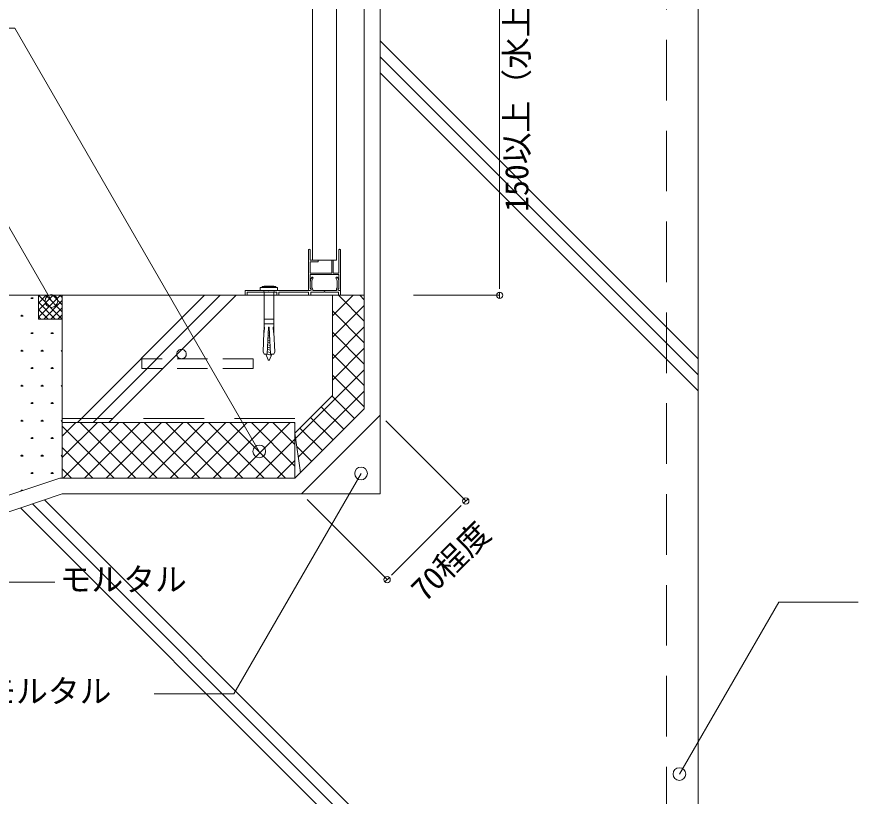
# Model space of a CAD drawing. Units: millimetres, scale not verified. Extents: x -1380 to 1380, y -955 to 955.
# Drawn here: x 171 to 701, y -550 to -60 of the extents above; entities that cross this region are included whole.
import ezdxf
from ezdxf.enums import TextEntityAlignment as Align

# ---------------------------------------------------------------- set-up
doc = ezdxf.new("R2010")
doc.units = ezdxf.units.MM
doc.header["$LTSCALE"] = 3
doc.linetypes.add('USER1', pattern=[19.05, 12.7, -6.35])
doc.linetypes.add('USER3', pattern=[9.525, 6.35, -3.175])
for name, color, linetype, lineweight in [('0-0_0', 7, 'Continuous', 9), ('0-1_HATCH', 9, 'Continuous', 18), ('0-3_KUTAI', 3, 'Continuous', 18), ('0-4_BOUSUI', 1, 'Continuous', 18), ('0-5_MOJI', 7, 'Continuous', 18), ('0-7_sunpo', 7, 'Continuous', 18), ('0-8_KANAMONO_SCREW', 4, 'Continuous', 18), ('0-9_dannnetu', 6, 'Continuous', 18), ('0-A_buhin', 2, 'Continuous', 18), ('0-B_KANAMONO', 4, 'Continuous', 18), ('0-C_TENSEN', 4, 'USER3', 18), ('0-E_bousui2', 7, 'USER1', 9)]:
    doc.layers.add(name, color=color, linetype=linetype, lineweight=lineweight)
doc.styles.add('ＭＳ ゴシック', font='')
doc.styles.get('ＭＳ ゴシック').set_extended_font_data('MS Gothic')

# ---------------------------------------------------------------- blocks, each defined once
blk = doc.blocks.new('_DOT')
at = {"layer": '0-0_0'}
for p, q in [((-0.5, 0), (-1, 0)), ((0.25, 0), (-0.25, 0))]:
    blk.add_line(p, q, dxfattribs=at)
blk.add_circle((0, 0), 0.25, dxfattribs=at)

msp = doc.modelspace()

# ---------------------------------------------------------------- linework, layer by layer
at = {"layer": '0-1_HATCH'}
for p, q in [((599.999, -275), (399.999, -75)), ((599.999, -285), (399.999, -85)), ((599.999, -295), (399.999, -95)), ((180.199, -237.117), (181.786, -237.117)), ((180.592, -237.117), (180.338, -236.677)), ((180.794, -237.109), (180.794, -236.474)), ((180.992, -237.109), (180.992, -236.315)), ((181.191, -237.109), (181.191, -236.474)), ((181.388, -237.114), (181.642, -236.674)), ((184.999, -235.361), (185.36, -235)), ((184.999, -239.851), (189.85, -235)), ((184.999, -244.341), (194.34, -235)), ((184.999, -248.832), (198.83, -235)), ((199.999, -249.92), (185.079, -235)), ((199.999, -245.429), (189.569, -235)), ((199.999, -240.939), (194.059, -235)), ((199.999, -236.449), (198.549, -235)), ((289.501, -235), (209.501, -315)), ((299.401, -235), (219.401, -315)), ((309.3, -235), (229.3, -315)), ((369.999, -247.927), (382.926, -235)), ((389.999, -251.334), (373.664, -235)), ((389.999, -237.864), (387.135, -235)), ((195.589, -250), (184.999, -239.41)), ((188.321, -250), (199.999, -238.322)), ((192.811, -250), (199.999, -242.812)), ((369.999, -261.397), (389.999, -241.397)), ((173.849, -248.115), (175.436, -248.115)), ((174.242, -248.115), (173.988, -247.676)), ((174.444, -248.107), (174.444, -247.472)), ((174.642, -248.107), (174.642, -247.313)), ((174.841, -248.107), (174.841, -247.472)), ((175.038, -248.113), (175.292, -247.673)), ((191.099, -250), (184.999, -243.9)), ((186.609, -250), (184.999, -248.39)), ((197.301, -250), (199.999, -247.302)), ((389.999, -264.805), (369.999, -244.805)), ((180.199, -259.114), (181.786, -259.114)), ((180.592, -259.114), (180.338, -258.674)), ((180.794, -259.106), (180.794, -258.471)), ((180.992, -259.106), (180.992, -258.312)), ((181.191, -259.106), (181.191, -258.471)), ((181.388, -259.111), (181.642, -258.671)), ((192.899, -259.114), (194.486, -259.114)), ((193.292, -259.114), (193.038, -258.674)), ((193.494, -259.106), (193.494, -258.471)), ((193.692, -259.106), (193.692, -258.312)), ((193.891, -259.106), (193.891, -258.471)), ((194.088, -259.111), (194.342, -258.671)), ((369.999, -274.868), (389.999, -254.868)), ((389.999, -278.275), (369.999, -258.275)), ((174.242, -270.113), (173.988, -269.673)), ((174.444, -270.104), (174.444, -269.469)), ((174.642, -270.104), (174.642, -269.31)), ((174.841, -270.104), (174.841, -269.469)), ((175.038, -270.11), (175.292, -269.67)), ((186.942, -270.113), (186.688, -269.673)), ((187.144, -270.104), (187.144, -269.469)), ((187.342, -270.104), (187.342, -269.31)), ((187.541, -270.104), (187.541, -269.469)), ((187.738, -270.11), (187.992, -269.67)), ((199.642, -270.113), (199.388, -269.673)), ((199.844, -270.104), (199.844, -269.469)), ((369.999, -288.338), (389.999, -268.338)), ((173.849, -270.112), (175.436, -270.112)), ((186.549, -270.112), (188.136, -270.112)), ((199.249, -270.112), (199.999, -270.112)), ((389.999, -291.745), (369.999, -271.745)), ((180.794, -281.103), (180.794, -280.468)), ((180.992, -281.103), (180.992, -280.309)), ((181.191, -281.103), (181.191, -280.468)), ((193.494, -281.103), (193.494, -280.468)), ((193.692, -281.103), (193.692, -280.309)), ((193.891, -281.103), (193.891, -280.468)), ((180.199, -281.111), (181.786, -281.111)), ((180.592, -281.111), (180.338, -280.671)), ((181.388, -281.108), (181.642, -280.668)), ((192.899, -281.111), (194.486, -281.111)), ((193.292, -281.111), (193.038, -280.671)), ((194.088, -281.108), (194.342, -280.668)), ((346.82, -324.987), (389.999, -281.808)), ((389.999, -305.216), (369.999, -285.216)), ((173.849, -292.109), (175.436, -292.109)), ((174.242, -292.11), (173.988, -291.67)), ((174.444, -292.101), (174.444, -291.466)), ((174.642, -292.101), (174.642, -291.308)), ((174.841, -292.101), (174.841, -291.466)), ((175.038, -292.107), (175.292, -291.667)), ((186.549, -292.109), (188.136, -292.109)), ((186.942, -292.11), (186.688, -291.67)), ((187.144, -292.101), (187.144, -291.466)), ((187.342, -292.101), (187.342, -291.307)), ((187.541, -292.101), (187.541, -291.466)), ((187.738, -292.107), (187.992, -291.667)), ((199.249, -292.109), (199.999, -292.109)), ((199.642, -292.11), (199.388, -291.67)), ((199.844, -292.101), (199.844, -291.466)), ((348.484, -336.793), (389.999, -295.279)), ((383.836, -312.523), (369.694, -298.381)), ((180.199, -303.108), (181.786, -303.108)), ((180.592, -303.108), (180.338, -302.668)), ((180.794, -303.1), (180.794, -302.465)), ((180.992, -303.1), (180.992, -302.306)), ((181.191, -303.1), (181.191, -302.465)), ((181.388, -303.105), (181.642, -302.665)), ((192.899, -303.108), (194.486, -303.108)), ((193.292, -303.108), (193.038, -302.668)), ((193.494, -303.1), (193.494, -302.465)), ((193.692, -303.1), (193.692, -302.306)), ((193.891, -303.1), (193.891, -302.465)), ((194.088, -303.105), (194.342, -302.665)), ((377.101, -319.258), (362.958, -305.116)), ((370.365, -325.994), (356.223, -311.851)), ((173.849, -314.106), (175.436, -314.106)), ((174.242, -314.107), (173.988, -313.667)), ((174.444, -314.098), (174.444, -313.463)), ((174.642, -314.098), (174.642, -313.305)), ((174.841, -314.098), (174.841, -313.463)), ((175.038, -314.104), (175.292, -313.664)), ((186.549, -314.106), (188.136, -314.106)), ((186.942, -314.107), (186.688, -313.667)), ((187.144, -314.098), (187.144, -313.463)), ((187.342, -314.098), (187.342, -313.305)), ((187.541, -314.098), (187.541, -313.463)), ((187.738, -314.104), (187.992, -313.664)), ((199.249, -314.106), (199.999, -314.106)), ((199.642, -314.107), (199.388, -313.667)), ((199.844, -314.098), (199.844, -313.463)), ((199.999, -323.634), (208.633, -315)), ((199.999, -337.104), (222.103, -315)), ((232.727, -350), (199.999, -317.271)), ((200.574, -350), (235.574, -315)), ((246.198, -350), (211.198, -315)), ((214.044, -350), (249.044, -315)), ((259.668, -350), (224.668, -315)), ((227.514, -350), (262.514, -315)), ((273.138, -350), (238.138, -315)), ((240.985, -350), (275.985, -315)), ((286.609, -350), (251.609, -315)), ((254.455, -350), (289.455, -315)), ((300.079, -350), (265.079, -315)), ((267.926, -350), (302.926, -315)), ((313.549, -350), (278.549, -315)), ((281.396, -350), (316.396, -315)), ((327.02, -350), (292.02, -315)), ((294.866, -350), (329.866, -315)), ((340.49, -350), (305.49, -315)), ((308.337, -350), (343.337, -315)), ((346.359, -342.398), (318.961, -315)), ((346.359, -328.928), (332.431, -315)), ((346.359, -315.458), (345.901, -315)), ((363.63, -332.729), (349.488, -318.587)), ((180.199, -325.105), (181.786, -325.105)), ((180.592, -325.105), (180.338, -324.665)), ((180.794, -325.097), (180.794, -324.462)), ((180.992, -325.097), (180.992, -324.303)), ((181.191, -325.097), (181.191, -324.462)), ((181.388, -325.102), (181.642, -324.662)), ((192.899, -325.105), (194.486, -325.105)), ((193.292, -325.105), (193.038, -324.665)), ((193.494, -325.097), (193.494, -324.462)), ((193.692, -325.097), (193.692, -324.303)), ((193.891, -325.097), (193.891, -324.462)), ((194.088, -325.102), (194.342, -324.662)), ((321.807, -350), (346.359, -325.448)), ((219.257, -350), (199.999, -330.742)), ((356.895, -339.464), (347.542, -330.111)), ((173.849, -336.103), (175.436, -336.103)), ((174.242, -336.104), (173.988, -335.664)), ((174.444, -336.095), (174.444, -335.46)), ((174.642, -336.095), (174.642, -335.302)), ((174.841, -336.095), (174.841, -335.46)), ((175.038, -336.101), (175.292, -335.661)), ((186.549, -336.103), (188.136, -336.103)), ((186.942, -336.104), (186.688, -335.664)), ((187.144, -336.095), (187.144, -335.46)), ((187.342, -336.095), (187.342, -335.302)), ((187.541, -336.095), (187.541, -335.46)), ((187.738, -336.101), (187.992, -335.661)), ((199.249, -336.103), (199.999, -336.103)), ((199.642, -336.104), (199.388, -335.664)), ((199.844, -336.095), (199.844, -335.46)), ((335.278, -350), (346.359, -338.918)), ((180.199, -347.102), (181.786, -347.102)), ((180.592, -347.102), (180.338, -346.662)), ((180.794, -347.094), (180.794, -346.459)), ((180.992, -347.094), (180.992, -346.3)), ((181.191, -347.094), (181.191, -346.459)), ((181.388, -347.099), (181.642, -346.659)), ((192.899, -347.102), (194.486, -347.102)), ((193.292, -347.102), (193.038, -346.662)), ((193.494, -347.094), (193.494, -346.459)), ((193.692, -347.094), (193.692, -346.3)), ((193.891, -347.094), (193.891, -346.459)), ((194.088, -347.099), (194.342, -346.659)), ((205.786, -350), (199.999, -344.212)), ((350.16, -346.199), (349.752, -345.791)), ((173.849, -358.1), (174.074, -358.1)), ((174.215, -358.053), (173.988, -357.661)), ((174.444, -357.977), (174.444, -357.457)), ((174.642, -357.911), (174.642, -357.299)), ((174.841, -357.845), (174.841, -357.457)), ((175.265, -357.703), (175.292, -357.658)), ((484.999, -660), (188.749, -363.75)), ((464.999, -660), (173.749, -368.75)), ((474.999, -660), (181.249, -366.25))]:
    msp.add_line(p, q, dxfattribs=at)
at = {"layer": '0-3_KUTAI', "linetype": 'USER1'}
msp.add_line((579.999, 440), (579.999, -660), dxfattribs=at)
at = {"layer": '0-3_KUTAI'}
for p, q in [((599.999, 440), (599.999, -660)), ((399.999, -360), (399.999, 90)), ((184.999, -235), (131.988, -235)), ((199.999, -350), (199.999, -235)), ((199.999, -235), (369.999, -235)), ((350.501, -360), (399.999, -310.502)), ((79.999, -400), (199.999, -360)), ((199.999, -360), (399.999, -360))]:
    msp.add_line(p, q, dxfattribs=at)
msp.add_lwpolyline([(184.999, -235), (184.999, -250), (199.999, -250)], dxfattribs=at)
at = {"layer": '0-4_BOUSUI'}
msp.add_line((184.999, -235), (199.999, -235), dxfattribs=at)
for points in [[(198.376, -350), (346.359, -350), (389.999, -306.36), (389.999, -19.7)], [(31.98, -395.69), (77.799, -390.192), (198.376, -350)]]:
    msp.add_lwpolyline(points, dxfattribs=at)
at = {"layer": '0-5_MOJI'}
for points in [[(65.198, -66.933), (170.202, -66.933), (323.939, -333.214)], [(43.726, -104.461), (115.764, -104.461), (193.201, -238.585)], [(195.355, -415.446), (145.355, -415.446), (106.61, -348.336)], [(257.915, -485.74), (307.915, -485.74), (387.96, -347.098)], [(700.671, -428.021), (650.671, -428.021), (588.228, -536.175)]]:
    msp.add_lwpolyline(points, dxfattribs=at)
for centre in [(193.201, -238.585), (323.939, -333.214), (387.96, -347.098), (588.228, -536.175)]:
    msp.add_circle(centre, 4, dxfattribs=at)
at = {"layer": '0-7_sunpo'}
for p, q in [((475.117, -227), (475.117, 12)), ((420.94, -235), (475.117, -235)), ((403.534, -314.038), (453.858, -364.361)), ((403.534, -314.038), (453.858, -364.361)), ((354.037, -363.535), (404.36, -413.859)), ((354.037, -363.535), (404.36, -413.859)), ((448.201, -370.018), (410.017, -408.202)), ((448.201, -370.018), (410.017, -408.202))]:
    msp.add_line(p, q, dxfattribs=at)
at = {"layer": '0-8_KANAMONO_SCREW'}
for p, q in [((335.499, -230), (324.499, -230)), ((324.499, -230), (324.499, -232)), ((325.999, -232), (324.499, -232)), ((325.749, -230), (325.749, -229.5)), ((333.999, -232), (325.999, -232)), ((326.999, -229.25), (332.999, -229.25)), ((334.249, -229.5), (332.999, -229.25)), ((335.499, -232), (333.999, -232)), ((334.249, -229.5), (334.249, -230)), ((335.499, -232), (335.499, -230)), ((326.999, -233), (326.999, -255)), ((332.999, -233), (332.999, -255)), ((332.999, -250), (326.999, -250)), ((332.999, -253), (326.999, -253)), ((326.844, -258.496), (326.31, -270.621)), ((327.094, -258.507), (326.844, -258.496)), ((326.988, -255.25), (326.855, -258.247)), ((327.105, -258.258), (326.855, -258.247)), ((327.237, -255.261), (326.988, -255.25)), ((327.248, -255.011), (326.999, -255)), ((327.248, -255.011), (327.094, -258.507)), ((329.749, -255), (328.999, -272)), ((330.422, -258.918), (329.585, -258.709)), ((330.355, -257.402), (329.651, -257.226)), ((330.288, -255.885), (329.716, -255.742)), ((330.249, -255), (329.749, -255)), ((330.249, -255), (330.999, -272)), ((332.749, -255.011), (332.999, -255)), ((332.749, -255.011), (332.903, -258.507)), ((332.76, -255.261), (333.01, -255.25)), ((332.892, -258.258), (333.142, -258.247)), ((332.903, -258.507), (333.153, -258.496)), ((333.01, -255.25), (333.142, -258.247)), ((333.153, -258.496), (333.688, -270.621)), ((330.622, -263.469), (329.389, -263.16)), ((330.555, -261.952), (329.454, -261.677)), ((330.489, -260.435), (329.52, -260.193)), ((330.89, -269.536), (329.127, -269.095)), ((330.823, -268.019), (329.192, -267.611)), ((330.756, -266.502), (329.258, -266.127)), ((330.689, -264.985), (329.323, -264.644)), ((326.999, -272), (326.31, -270.621)), ((328.999, -272), (326.999, -272)), ((328.085, -272), (329.537, -275.504)), ((331.615, -272.717), (328.747, -272)), ((330.957, -271.052), (329.061, -270.578)), ((331.912, -272), (330.461, -275.504)), ((330.999, -272), (332.999, -272)), ((332.999, -272), (333.688, -270.621))]:
    msp.add_line(p, q, dxfattribs=at)
msp.add_lwpolyline([(326.999, -229.25), (325.749, -229.5), (334.249, -229.5)], dxfattribs=at)
for centre, radius, start, end in [((325.999, -233), 1, 0, 90), ((333.999, -233), 1, 90, 180), ((329.999, -275.313), 0.5, 202.5, 337.5)]:
    msp.add_arc(centre, radius, start, end, dxfattribs=at)
at = {"layer": '0-9_dannnetu'}
for p, q in [((369.999, -235), (389.999, -235)), ((199.999, -315), (346.359, -315)), ((346.359, -350), (346.359, -315)), ((346.359, -321.716), (349.853, -346.506))]:
    msp.add_line(p, q, dxfattribs=at)
msp.add_lwpolyline([(346.359, -321.716), (369.999, -298.076), (369.999, -235)], dxfattribs=at)
at = {"layer": '0-A_buhin'}
msp.add_lwpolyline([(357.499, -213), (372.499, -213), (372.499, 25.3), (357.499, 25.3)], close=True, dxfattribs=at)
at = {"layer": '0-B_KANAMONO'}
for p, q in [((355.499, -206), (355.499, -206)), ((374.499, -206), (374.499, -206)), ((354.999, -206.5), (354.999, -231.7)), ((374.999, -231.7), (374.999, -206.5)), ((360.999, -213.7), (360.999, -213.3)), ((355.999, -226.583), (355.999, -230.551)), ((356.999, -230.014), (356.999, -226.583)), ((372.999, -226.583), (372.999, -230.014)), ((373.999, -230.551), (373.999, -226.583)), ((314.999, -232.3), (314.999, -234.7)), ((355.299, -232), (355.999, -232)), ((372.123, -232), (357.875, -232)), ((373.999, -232), (374.699, -232)), ((374.699, -232), (373.999, -232)), ((374.999, -234.7), (374.999, -232.3)), ((315.299, -235), (315.999, -235)), ((335.299, -235), (335.999, -235)), ((355.299, -235), (355.999, -235)), ((373.999, -235), (374.699, -235))]:
    msp.add_line(p, q, dxfattribs=at)
for points in [[(360.699, -213), (355.999, -213), (355.999, -206.5)], [(373.999, -206.5), (373.999, -221), (370.499, -221), (370.499, -213.5)], [(369.499, -213.5), (369.499, -221), (355.999, -221), (355.999, -214), (360.699, -214)], [(355.999, -230.8), (355.999, -222), (373.999, -222), (373.999, -230.8)], [(355.999, -232), (330.299, -232), (329.999, -232.3), (329.699, -232), (315.299, -232)], [(316.299, -234.7), (316.299, -233), (334.999, -233), (334.999, -234.7)], [(336.299, -234.7), (336.299, -233), (354.999, -233), (354.999, -234.7)], [(356.299, -234.7), (356.299, -233), (364.54, -233)], [(365.457, -233), (373.699, -233), (373.699, -234.7)]]:
    msp.add_lwpolyline(points, dxfattribs=at)
for centre, radius, start, end in [((355.499, -206.5), 0.5, 90, 180), ((355.499, -206.5), 0.5, 0, 90), ((374.499, -206.5), 0.5, 90, 180), ((374.499, -206.5), 0.5, 0, 90), ((360.699, -213.3), 0.3, 0, 90), ((360.699, -213.7), 0.3, 270, 360), ((369.999, -213.5), 0.5, 90, 180), ((369.999, -213.5), 0.5, 0, 90), ((360.999, -226.583), 5, 144.96975, 180), ((357.314, -224), 0.5, 48.59038, 144.96975), ((360.999, -226.583), 4, 144.96975, 180), ((357.314, -224), 0.5, 324.96975, 48.59038), ((372.684, -224), 0.5, 131.40962, 215.03025), ((369.073, -226.559), 3.926, 359.6581, 35.37215), ((372.684, -224), 0.5, 35.03025, 131.40962), ((369.057, -226.565), 4.942, 359.78768, 35.24257), ((315.299, -232.3), 0.3, 90, 180), ((355.299, -231.7), 0.3, 180, 270), ((356.309, -230.544), 0.311, 181.39551, 249.13327), ((355.999, -231.4), 0.6, 270, 90), ((355.999, -231.4), 0.6, 270, 70.52878), ((357.345, -229.994), 0.347, 183.3162, 223.51025), ((355.999, -231.4), 1.6, 350.91528, 46.82645), ((357.871, -231.703), 0.297, 170.25113, 270.66415), ((364.999, -233.2), 0.5, 23.57818, 156.42182), ((372.13, -231.707), 0.293, 268.46195, 10.62277), ((373.999, -231.4), 1.6, 133.17355, 189.08472), ((372.683, -230.007), 0.316, 314.44297, 358.73059), ((373.999, -231.4), 0.6, 90, 270), ((373.999, -231.4), 0.6, 109.47122, 270), ((373.711, -230.56), 0.287, 287.69217, 1.77906), ((374.699, -231.7), 0.3, 270, 0), ((374.699, -232.3), 0.3, 0, 90), ((315.299, -234.7), 0.3, 180, 270), ((315.999, -234.7), 0.3, 270, 0), ((335.299, -234.7), 0.3, 180, 270), ((335.999, -234.7), 0.3, 270, 0), ((355.299, -234.7), 0.3, 180, 270), ((355.999, -234.7), 0.3, 270, 0), ((373.999, -234.7), 0.3, 180, 270), ((374.699, -234.7), 0.3, 270, 0)]:
    msp.add_arc(centre, radius, start, end, dxfattribs=at)
at = {"layer": '0-C_TENSEN'}
for q in [(319.999, -275), (249.999, -281)]:
    msp.add_line((319.999, -281), q, dxfattribs=at)
msp.add_lwpolyline([(319.999, -275), (249.999, -275), (249.999, -281)], dxfattribs=at)
msp.add_circle((274.999, -272), 3, dxfattribs=at)
at = {"layer": '0-E_bousui2'}
msp.add_line((346.359, -312.5), (199.999, -312.5), dxfattribs=at)

# ---------------------------------------------------------------- block references
at = {"layer": '0-7_sunpo', "xscale": 8, "yscale": 8}
for p, rotation in [((475.117, -235), 270), ((453.858, -364.361), 45), ((453.858, -364.361), 45), ((404.36, -413.859), 225), ((404.36, -413.859), 225)]:
    msp.add_blockref('_DOT', p, dxfattribs=dict(at, rotation=rotation))

# ---------------------------------------------------------------- texts
at = {"layer": '0-5_MOJI', "style": 'ＭＳ ゴシック'}
for p in [(198.355, -425.446), (150.956, -495.74)]:
    msp.add_text('モルタル', height=14.66, dxfattribs=at).set_placement(p, align=Align.BOTTOM_LEFT)
at = {"layer": '0-7_sunpo', "style": 'ＭＳ ゴシック'}
for s, rotation, p in [('150以上（水上）', 90, (497.589, -182.5)), ('70程度', 45, (431.402, -431.731)), ('70程度', 45, (431.402, -431.731))]:
    msp.add_text(s, height=14.66, rotation=rotation, dxfattribs=at).set_placement(p, align=Align.BOTTOM_LEFT)

doc.saveas('drawing.dxf')
